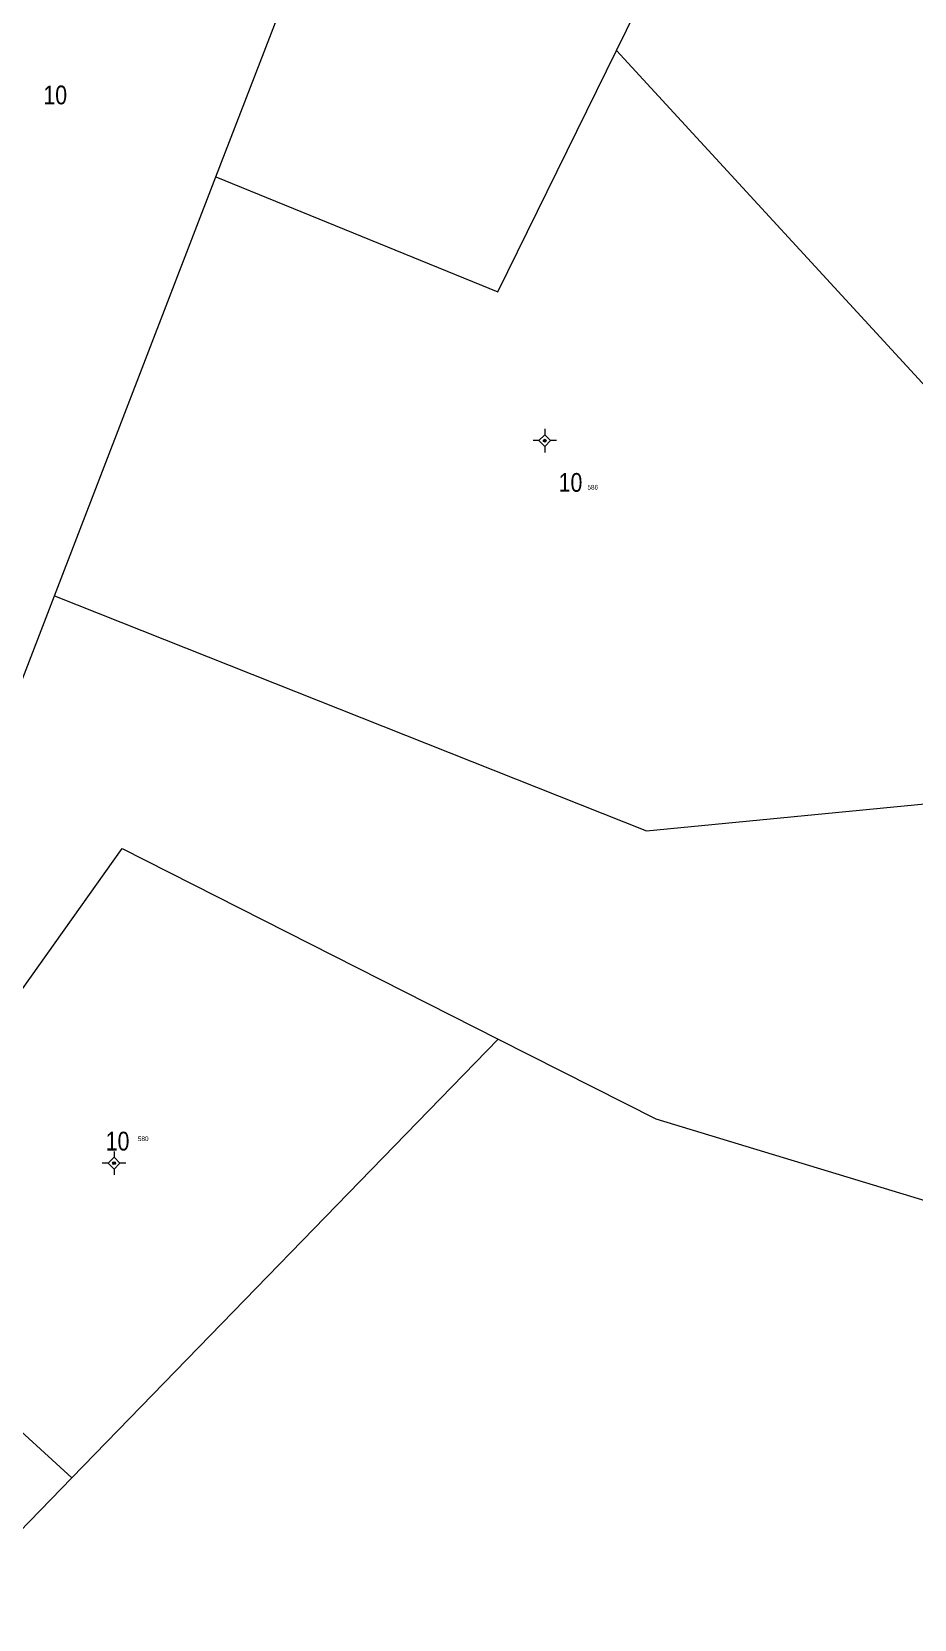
# Model space of a CAD drawing. Header units: metres. Extents: x 343613 to 365037, y 1839984 to 1846362.
# Drawn here: x 364568.7 to 364662.8, y 1840410.6 to 1840579.7 of the extents above; entities that cross this region are included whole.
import ezdxf

# ---------------------------------------------------------------- set-up
doc = ezdxf.new("R2010")
doc.units = ezdxf.units.M
doc.header["$LTSCALE"] = 0.2
doc.layers.add('10', color=7, linetype='Continuous', lineweight=13)
doc.layers.add('11', color=7, linetype='Continuous', lineweight=13)
doc.layers.add('14', color=7, linetype='Continuous')
doc.layers.add('15', color=7, linetype='Continuous')

msp = doc.modelspace()

# ---------------------------------------------------------------- hatches: boundary and pattern name
at = {"layer": '11'}
for points in [[(364623.5398, 1840536.12, 1), (364623.2398, 1840536.12, 1)], [(364577.6498, 1840459.16, 1), (364577.3497, 1840459.16, 1)]]:
    msp.add_hatch(color=256, dxfattribs=at).paths.add_polyline_path(points)

# ---------------------------------------------------------------- linework, layer by layer
at = {"layer": '10'}
for p, q in [((364588.36, 1840564.22), (364601.35, 1840597.93)), ((364631.05, 1840577.7), (364706.55, 1840495.54)), ((364588.36, 1840564.22), (364618.4, 1840551.96)), ((364566.8, 1840476.36), (364578.36, 1840492.68)), ((364545.65, 1840450.64), (364573, 1840425.64))]:
    msp.add_line(p, q, dxfattribs=at)
for points in [[(364618.4, 1840551.96), (364631.05, 1840577.7), (364646.13, 1840608.38)], [(364564.67, 1840502.79), (364571.14, 1840519.58), (364588.36, 1840564.22)], [(364571.14, 1840519.58), (364634.24, 1840494.55), (364674.85, 1840498.51), (364706.55, 1840495.54), (364723.39, 1840529.2)], [(364635.23, 1840463.87), (364713.48, 1840440.12), (364753.1, 1840504.45), (364723.39, 1840529.2)], [(364578.36, 1840492.68), (364618.44, 1840472.38), (364635.23, 1840463.87)], [(364558.36, 1840410.57), (364573, 1840425.64), (364618.44, 1840472.38)]]:
    msp.add_lwpolyline(points, dxfattribs=at)
at = {"layer": '11'}
for p, q in [((364622.77, 1840536.12), (364622.14, 1840536.12)), ((364623.39, 1840537.37), (364623.39, 1840536.75)), ((364624.64, 1840536.12), (364624.01, 1840536.12)), ((364623.39, 1840535.49), (364623.39, 1840534.87)), ((364577.5, 1840460.41), (364577.5, 1840459.79)), ((364576.87, 1840459.16), (364576.25, 1840459.16)), ((364577.5, 1840458.53), (364577.5, 1840457.91)), ((364578.75, 1840459.16), (364578.13, 1840459.16))]:
    msp.add_line(p, q, dxfattribs=at)
for points in [[(364623.39, 1840536.75), (364622.77, 1840536.12), (364623.39, 1840535.49), (364624.01, 1840536.12)], [(364577.5, 1840459.79), (364576.87, 1840459.16), (364577.5, 1840458.53), (364578.13, 1840459.16)]]:
    msp.add_lwpolyline(points, close=True, dxfattribs=at)
for centre in [(364623.3898, 1840536.12), (364577.4998, 1840459.16)]:
    msp.add_circle(centre, 0.15, dxfattribs=at)

# ---------------------------------------------------------------- texts
at = {"layer": '14', "width": 0.85}
for p in [(364569.97, 1840571.95), (364624.87, 1840530.67), (364576.61, 1840460.5)]:
    msp.add_text('10', height=2, dxfattribs=at).set_placement(p)
at = {"layer": '15', "width": 0.85}
for s, p in [('586', (364627.94, 1840530.91)), ('580', (364580.04, 1840461.51))]:
    msp.add_text(s, height=0.5, dxfattribs=at).set_placement(p)

doc.saveas('drawing.dxf')
